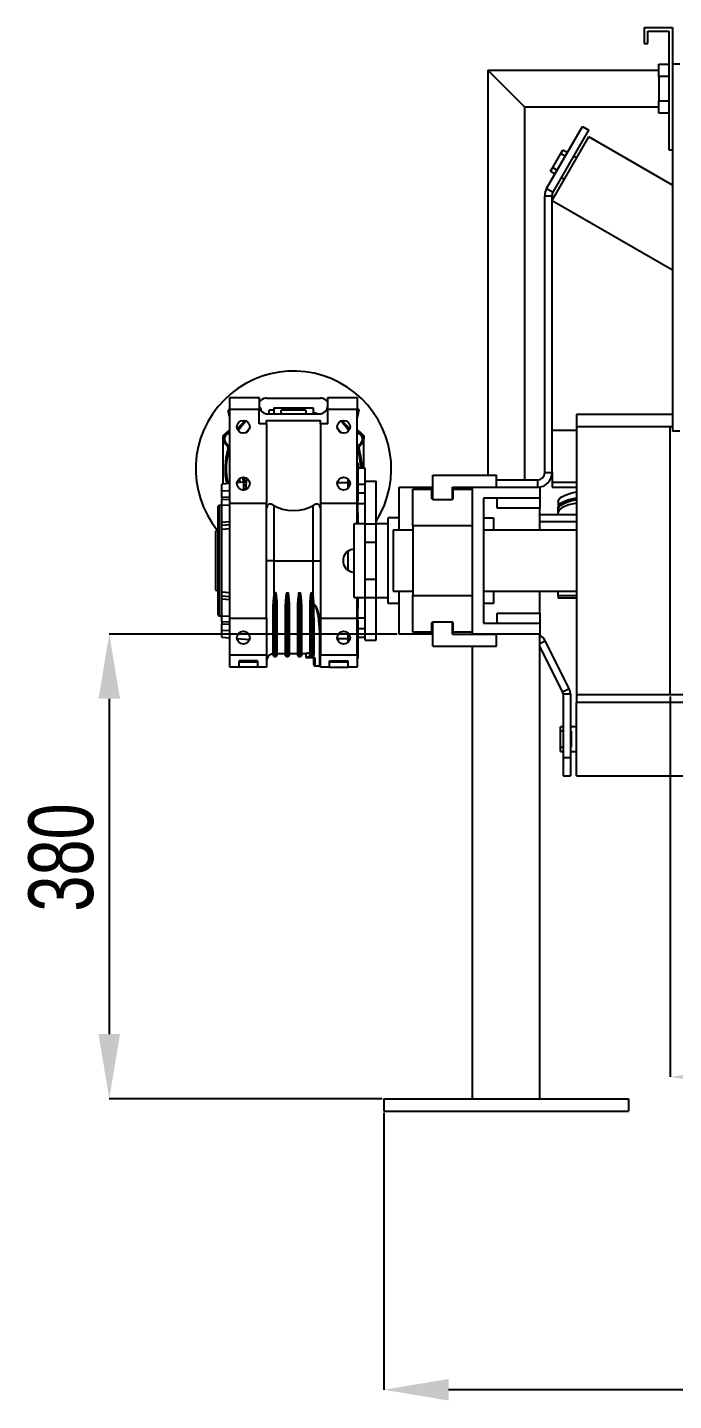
# Model space of a CAD drawing. Header units: millimetres. Extents: x 41 to 1868, y -696 to 319.
# Drawn here: x 793.36 to 814.5, y 215.16 to 260.07 of the extents above; entities that cross this region are included whole.
import ezdxf

# ---------------------------------------------------------------- set-up
doc = ezdxf.new("R2010")
doc.units = ezdxf.units.MM
doc.header["$PDSIZE"] = -1
doc.layers.add('FORMAT', color=7, linetype='Continuous')
doc.styles.add('SLDTEXTSTYLE0', font='TXT', dxfattribs={"width": 0.75})
doc.dimstyles.new('SLDDIMSTYLE2', dxfattribs={"dimtxt": 2.116667, "dimasz": 2.116667, "dimexe": 0, "dimexo": 0.625, "dimgap": 0.529167, "dimtad": 1, "dimdec": 0, "dimlfac": 25, "dimrnd": 1e-09, "dimzin": 12, "dimtxsty": 'SLDTEXTSTYLE0', "dimsah": 1, "dimcen": 2.5, "dimazin": 3, "dimtfac": 1, "dimtdec": 0, "dimtmove": 0, "dimatfit": 3, "dimfrac": 2, "dimtzin": 12})

# ---------------------------------------------------------------- blocks, each defined once
blk = doc.blocks.new('*D711')
at = {"color": 0, "linetype": 'Continuous', "lineweight": -2}
for p, q in [((814.398, 238.187), (814.398, 225.746)), ((838.398, 238.187), (838.398, 225.746)), ((816.515, 225.746), (836.281, 225.746))]:
    blk.add_line(p, q, dxfattribs=at)
at = {"color": 0, "linetype": 'Continuous'}
for points in [[(816.515, 226.099), (816.515, 225.394), (814.398, 225.746)], [(836.281, 226.099), (836.281, 225.394), (838.398, 225.746)]]:
    blk.add_solid(points, dxfattribs=at)
at = {"layer": 'Defpoints', "color": 0, "linetype": 'Continuous'}
for p in [(814.398, 238.25), (838.398, 238.25), (838.398, 225.746)]:
    blk.add_point(p, dxfattribs=at)
at = {"color": 0, "linetype": 'Continuous', "lineweight": 18, "insert": (826.994, 228.392), "char_height": 2.1167, "attachment_point": 2, "style": 'SLDTEXTSTYLE0'}
blk.add_mtext('\\A1;600', dxfattribs=at)
blk = doc.blocks.new('*D712')
at = {"layer": 'Defpoints', "color": 0}
for p in [(805.027, 224.632), (847.627, 224.632), (805.027, 215.515)]:
    blk.add_point(p, dxfattribs=at)
at = {"layer": 'FORMAT', "color": 0, "lineweight": -2}
for p, q in [((805.027, 224.569), (805.027, 215.515)), ((847.627, 224.569), (847.627, 215.515)), ((845.51, 215.515), (807.143, 215.515))]:
    blk.add_line(p, q, dxfattribs=at)
at = {"layer": 'FORMAT', "color": 0}
for points in [[(807.143, 215.867), (807.143, 215.162), (805.027, 215.515)], [(845.51, 215.867), (845.51, 215.162), (847.627, 215.515)]]:
    blk.add_solid(points, dxfattribs=at)
at = {"layer": 'FORMAT', "color": 0, "insert": (826.994, 218.161), "char_height": 2.1167, "attachment_point": 2, "style": 'SLDTEXTSTYLE0'}
blk.add_mtext('\\A1;1065', dxfattribs=at)
blk = doc.blocks.new('*D714')
at = {"layer": 'Defpoints', "color": 0}
for p in [(805.527, 240.232), (796.038, 225.032), (805.027, 225.032)]:
    blk.add_point(p, dxfattribs=at)
at = {"layer": 'FORMAT', "color": 0, "lineweight": -2}
for p, q in [((805.464, 240.232), (796.038, 240.232)), ((796.038, 238.115), (796.038, 227.148)), ((804.964, 225.032), (796.038, 225.032))]:
    blk.add_line(p, q, dxfattribs=at)
at = {"layer": 'FORMAT', "color": 0}
for points in [[(795.685, 238.115), (796.39, 238.115), (796.038, 240.232)], [(795.685, 227.148), (796.39, 227.148), (796.038, 225.032)]]:
    blk.add_solid(points, dxfattribs=at)
at = {"layer": 'FORMAT', "color": 0, "insert": (793.392, 232.924), "char_height": 2.1167, "attachment_point": 2, "rotation": 90, "style": 'SLDTEXTSTYLE0'}
blk.add_mtext('\\A1;380', dxfattribs=at)

msp = doc.modelspace()

# ---------------------------------------------------------------- linework, layer by layer
at = {"color": 7, "linetype": 'Continuous', "lineweight": 25}
for p, q in [((813.5467, 260.0716), (813.5467, 259.5516)), ((813.5467, 260.0716), (814.4667, 260.0716)), ((814.4667, 260.0716), (814.4667, 256.0716)), ((813.6667, 259.9516), (814.3467, 259.9516)), ((813.6667, 259.5516), (813.6667, 259.9516)), ((814.3467, 259.9516), (814.3467, 256.0716)), ((813.5467, 259.5516), (813.6667, 259.5516)), ((814.0267, 258.8716), (814.3467, 258.8716)), ((814.0267, 258.4716), (814.0267, 258.8716)), ((814.7067, 258.8716), (814.4667, 258.8716)), ((814.4667, 258.8716), (814.4667, 246.8716)), ((808.4267, 258.6716), (809.6267, 257.4716)), ((808.4267, 258.6716), (808.4267, 245.4316)), ((808.4267, 258.6716), (814.0267, 258.6716)), ((814.3467, 258.4716), (814.0267, 258.4716)), ((814.0267, 258.4716), (814.0267, 257.6716)), ((809.6267, 257.4716), (809.6267, 245.2716)), ((809.6267, 257.4716), (814.0267, 257.4716)), ((814.0267, 257.6716), (814.3467, 257.6716)), ((814.0267, 257.2716), (814.0267, 257.6716)), ((814.3467, 257.2716), (814.0267, 257.2716)), ((810.351, 254.8073), (811.5188, 256.8301)), ((810.5317, 254.4166), (811.7317, 256.4951)), ((810.5588, 254.6873), (811.7267, 256.7101)), ((811.5188, 256.8301), (811.7267, 256.7101)), ((814.4667, 254.916), (811.7317, 256.4951)), ((810.8136, 255.945), (810.8814, 256.0622)), ((811.027, 255.9782), (810.8814, 256.0622)), ((814.3467, 256.0716), (814.4667, 256.0716)), ((810.5491, 255.4867), (810.8136, 255.945)), ((810.9593, 255.8609), (810.8136, 255.945)), ((811.3317, 255.8022), (811.2348, 255.8582)), ((810.4814, 255.3694), (810.5491, 255.4867)), ((810.4814, 255.3694), (810.627, 255.2853)), ((810.5491, 255.4867), (810.6947, 255.4026)), ((810.8348, 255.1653), (810.9317, 255.1094)), ((810.351, 254.8073), (810.5588, 254.6873)), ((810.2867, 254.5673), (810.5267, 254.5673)), ((810.2867, 245.5116), (810.2867, 254.5673)), ((810.5267, 245.5116), (810.5267, 254.5673)), ((810.5317, 254.4166), (814.4667, 252.1447)), ((799.9867, 247.5716), (799.9867, 247.9716)), ((799.9867, 247.9716), (800.9467, 247.9716)), ((800.9467, 247.9716), (800.9467, 247.5716)), ((801.033, 247.8959), (801.0927, 247.9516)), ((801.1867, 247.9516), (802.9467, 247.9516)), ((803.0407, 247.9516), (803.1004, 247.8959)), ((803.1867, 247.5716), (803.1867, 247.9716)), ((803.1867, 247.9716), (804.1467, 247.9716)), ((804.1467, 247.9716), (804.1467, 247.5716)), ((799.9244, 247.5402), (799.9867, 247.607)), ((799.9867, 247.3366), (799.9244, 247.5402)), ((799.9867, 244.5116), (799.9867, 247.5716)), ((800.9467, 247.5716), (799.9867, 247.5716)), ((800.9467, 247.816), (801.023, 247.8872)), ((800.9467, 247.1116), (800.9467, 247.5716)), ((801.0067, 247.6116), (800.9651, 247.6116)), ((801.0067, 247.5384), (801.0067, 247.6116)), ((801.2667, 247.4316), (801.2667, 247.5516)), ((801.4267, 247.5516), (801.2667, 247.5516)), ((801.4267, 247.6316), (801.4267, 247.4316)), ((801.4267, 247.6316), (802.7067, 247.6316)), ((801.6667, 247.4659), (801.6667, 247.5516)), ((802.4667, 247.5516), (801.6667, 247.5516)), ((802.4667, 247.5516), (802.4667, 247.4659)), ((802.7067, 247.6316), (802.7067, 247.4316)), ((803.1867, 247.816), (803.1103, 247.8872)), ((803.1867, 247.1116), (803.1867, 247.5716)), ((804.1467, 247.5716), (803.1867, 247.5716)), ((804.1467, 247.6141), (804.2033, 247.5613)), ((804.1467, 244.5116), (804.1467, 247.5716)), ((804.2033, 247.5613), (804.1467, 247.316)), ((801.1867, 247.1116), (800.9467, 247.1116)), ((801.1867, 247.2116), (802.9467, 247.2116)), ((801.1867, 247.1116), (801.1867, 247.2116)), ((801.1867, 247.1116), (801.1867, 244.5116)), ((801.2267, 247.4316), (802.9067, 247.4316)), ((802.9467, 247.1116), (802.9467, 247.2116)), ((802.9467, 247.1116), (802.9467, 244.5116)), ((803.1867, 247.1116), (802.9467, 247.1116)), ((814.4667, 247.4136), (811.3267, 247.4136)), ((811.3267, 247.4136), (811.3267, 247.0136)), ((814.4667, 247.0136), (811.3267, 247.0136)), ((811.3267, 247.0136), (811.3267, 238.2496)), ((799.7667, 246.7151), (799.8307, 246.7748)), ((799.7667, 246.6116), (799.7667, 246.7151)), ((799.7667, 245.1351), (799.7667, 246.6116)), ((799.843, 246.7872), (799.9867, 246.9211)), ((804.2903, 246.7872), (804.1467, 246.9211)), ((804.3027, 246.7748), (804.3667, 246.7151)), ((804.3667, 246.7151), (804.3667, 246.6116)), ((804.3667, 245.6716), (804.3667, 246.6116)), ((810.5267, 246.8984), (811.3267, 246.8984)), ((814.7067, 246.8716), (814.4667, 246.8716)), ((799.8957, 246.4452), (799.8735, 246.412)), ((799.9601, 246.266), (799.9218, 246.2775)), ((804.1732, 246.266), (804.2115, 246.2775)), ((804.2377, 246.4452), (804.2599, 246.412)), ((804.1467, 245.832), (804.1667, 245.8316)), ((804.1667, 245.8316), (804.1667, 245.5917)), ((804.1667, 245.6716), (804.3987, 245.6716)), ((804.3987, 245.6716), (804.3987, 245.1308)), ((800.5062, 244.9573), (800.5387, 245.3292)), ((803.8467, 245.3082), (803.8467, 245.2007)), ((803.8467, 245.2645), (803.879, 245.2641)), ((804.1667, 245.5917), (804.1667, 244.5852)), ((804.4067, 245.2316), (804.7667, 245.2316)), ((804.4067, 243.8316), (804.4067, 245.2316)), ((804.7667, 243.8316), (804.7667, 245.2316)), ((806.6267, 244.6316), (806.6267, 245.4316)), ((806.6267, 245.4316), (808.7067, 245.4316)), ((808.7067, 245.0316), (808.7067, 245.4316)), ((808.7067, 245.2716), (810.0467, 245.2716)), ((810.0467, 245.2716), (810.0467, 245.0316)), ((810.2867, 245.5116), (810.5267, 245.5116)), ((810.5267, 245.5116), (810.5267, 245.2013)), ((799.9867, 245.1544), (799.7267, 245.1316)), ((799.7267, 244.9148), (799.7267, 245.1316)), ((800.4441, 245.1944), (800.2179, 245.1746)), ((800.4441, 244.9534), (800.4441, 245.0912)), ((803.8467, 245.2007), (803.8467, 244.9951)), ((804.4067, 245.1316), (804.3987, 245.1318)), ((805.5267, 245.0316), (806.6267, 245.0316)), ((805.5267, 243.6316), (805.5267, 245.0316)), ((805.9667, 243.7716), (805.9667, 244.9716)), ((805.9667, 244.9716), (806.5967, 244.9716)), ((806.5967, 244.6516), (806.5967, 244.9716)), ((807.2667, 244.6316), (807.2667, 245.0316)), ((807.2667, 245.0316), (808.7067, 245.0316)), ((807.2967, 244.6516), (807.2967, 244.9716)), ((807.2967, 244.9716), (807.9267, 244.9716)), ((807.9267, 240.2316), (807.9267, 245.0316)), ((807.9267, 245.0316), (810.1267, 245.0316)), ((810.1267, 245.0383), (810.1267, 245.0316)), ((810.1267, 245.0316), (810.1267, 244.6716)), ((810.5267, 245.2013), (810.5267, 245.0316)), ((810.5267, 245.2013), (811.3267, 245.2013)), ((810.5267, 245.0316), (811.3267, 245.0316)), ((799.6267, 244.4316), (799.6067, 244.4116)), ((799.6067, 240.8516), (799.6067, 244.4116)), ((799.7107, 244.4316), (799.6267, 244.4316)), ((799.6267, 244.4316), (799.6267, 240.8316)), ((799.7267, 244.6965), (799.7267, 244.6296)), ((799.7267, 243.8936), (799.7267, 244.4337)), ((799.9867, 244.5116), (801.1867, 244.5116)), ((799.9867, 240.7516), (799.9867, 244.5116)), ((801.1867, 240.7516), (801.1867, 244.5116)), ((801.4267, 244.4316), (801.4267, 242.6316)), ((802.7067, 242.6316), (802.7067, 244.4316)), ((802.9467, 244.5116), (804.1467, 244.5116)), ((802.9467, 244.5116), (802.9467, 240.7516)), ((804.1667, 244.5852), (804.1467, 244.5854)), ((804.1467, 243.8316), (804.1467, 244.5116)), ((804.1667, 244.1916), (804.1667, 244.5852)), ((806.5967, 244.6516), (806.6267, 244.6516)), ((806.6267, 244.6316), (807.2667, 244.6316)), ((807.2667, 244.6516), (807.2967, 244.6516)), ((810.1267, 244.6716), (808.2867, 244.6716)), ((808.2867, 244.6716), (808.2867, 240.5916)), ((808.7267, 244.3516), (808.7267, 244.6716)), ((810.1267, 244.3516), (808.7267, 244.3516)), ((810.1267, 244.6716), (810.1267, 244.3516)), ((810.1267, 243.6316), (810.1267, 244.3516)), ((810.7267, 244.5642), (810.7267, 244.3736)), ((810.7267, 244.3131), (810.7267, 244.3736)), ((810.7267, 244.1987), (810.7267, 244.3131)), ((804.1467, 244.192), (804.1667, 244.1916)), ((804.1667, 244.1916), (804.1667, 243.9517)), ((804.1667, 243.9517), (804.1667, 243.8316)), ((805.1667, 241.2316), (805.1667, 244.0316)), ((805.5267, 244.0316), (805.1667, 244.0316)), ((808.2867, 244.0316), (808.6067, 244.0316)), ((808.6067, 244.0316), (808.6067, 243.6316)), ((810.1267, 244.1383), (811.3267, 244.1383)), ((810.1267, 243.9095), (811.3267, 243.9095)), ((810.7267, 244.1383), (810.7267, 244.1987)), ((799.6067, 243.6209), (799.5267, 243.5995)), ((799.5267, 241.6638), (799.5267, 243.5995)), ((799.7267, 243.7916), (799.9867, 243.8144)), ((799.7267, 241.6133), (799.7267, 243.6499)), ((804.4067, 243.8316), (804.0467, 243.8316)), ((804.0467, 242.6316), (804.0467, 243.8316)), ((804.4067, 243.8316), (804.7667, 243.8316)), ((804.4067, 243.2316), (804.4067, 243.8316)), ((805.1667, 243.8316), (804.7667, 243.8316)), ((804.7667, 243.2316), (804.7667, 243.8316)), ((805.9667, 243.6316), (805.3267, 243.6316)), ((805.3267, 243.6316), (805.3267, 241.6316)), ((807.9267, 243.7716), (805.9667, 243.7716)), ((805.9667, 243.7716), (805.9667, 241.4916)), ((811.3267, 243.6316), (808.2867, 243.6316)), ((803.9683, 242.9987), (804.0467, 243.0197)), ((804.4067, 243.2316), (804.7667, 243.2316)), ((804.4067, 242.0316), (804.4067, 243.2316)), ((804.7667, 242.0316), (804.7667, 243.2316)), ((801.4267, 242.6316), (801.1867, 242.6316)), ((801.4267, 242.6316), (801.4267, 241.4237)), ((801.4267, 242.6316), (802.7067, 242.6316)), ((802.7067, 242.6316), (802.9467, 242.6316)), ((802.7067, 241.4237), (802.7067, 242.6316)), ((803.8467, 242.9415), (803.8467, 242.3218)), ((804.0467, 241.4316), (804.0467, 242.6316)), ((803.9683, 242.2646), (804.0467, 242.2436)), ((799.5267, 241.6638), (799.6067, 241.6423)), ((804.4067, 242.0316), (804.7667, 242.0316)), ((804.4067, 241.4316), (804.4067, 242.0316)), ((804.7667, 241.4316), (804.7667, 242.0316)), ((805.3267, 241.6316), (805.9667, 241.6316)), ((805.5267, 240.2316), (805.5267, 241.6316)), ((808.2867, 241.6316), (811.3267, 241.6316)), ((808.6067, 241.6316), (808.6067, 241.2316)), ((810.1267, 240.9116), (810.1267, 241.6316)), ((810.7267, 241.4821), (810.7267, 241.6316)), ((799.9867, 241.4489), (799.7267, 241.4716)), ((799.7267, 240.8295), (799.7267, 241.3697)), ((801.4067, 241.1387), (801.4267, 241.4237)), ((801.4867, 241.5788), (801.4467, 241.5788)), ((801.4467, 241.5788), (801.4467, 239.6232)), ((801.4867, 239.6232), (801.4867, 241.5788)), ((801.8467, 241.5788), (801.8867, 241.5788)), ((801.8467, 241.5788), (801.8467, 239.6232)), ((801.8867, 239.6232), (801.8867, 241.5788)), ((802.2467, 241.5788), (802.2867, 241.5788)), ((802.2467, 241.5788), (802.2467, 239.6232)), ((802.2867, 239.6232), (802.2867, 241.5788)), ((802.6467, 241.5788), (802.6867, 241.5788)), ((802.6467, 241.5788), (802.6467, 239.6232)), ((802.6867, 239.6232), (802.6867, 241.5788)), ((802.7067, 241.4237), (802.7246, 241.2155)), ((802.7246, 241.2112), (802.7246, 241.2155)), ((804.0467, 241.4316), (804.4067, 241.4316)), ((804.1467, 240.7516), (804.1467, 241.4316)), ((804.1667, 241.4316), (804.1667, 241.3116)), ((804.1667, 241.3116), (804.1667, 241.0716)), ((804.4067, 241.4316), (804.7667, 241.4316)), ((804.4067, 240.0316), (804.4067, 241.4316)), ((804.7667, 241.4316), (805.1667, 241.4316)), ((804.7667, 240.0316), (804.7667, 241.4316)), ((805.5267, 241.2316), (805.1667, 241.2316)), ((805.9667, 240.2916), (805.9667, 241.4916)), ((805.9667, 241.4916), (807.9267, 241.4916)), ((808.6067, 241.2316), (808.2867, 241.2316)), ((811.3267, 241.4821), (810.7267, 241.4821)), ((810.7267, 241.4821), (810.7267, 241.4095)), ((811.3267, 241.4095), (810.7267, 241.4095)), ((799.6067, 240.8516), (799.6267, 240.8316)), ((799.6267, 240.8316), (799.7107, 240.8316)), ((799.9867, 239.5516), (799.9867, 240.7516)), ((799.9867, 240.7516), (801.1867, 240.7516)), ((801.1867, 240.7516), (801.1867, 239.5516)), ((801.4067, 239.6369), (801.4067, 241.1387)), ((801.5267, 241.1435), (801.5267, 239.6369)), ((801.8067, 239.6369), (801.8067, 241.1435)), ((801.9267, 241.1435), (801.9267, 239.6369)), ((802.2067, 239.6369), (802.2067, 241.1435)), ((802.3267, 241.1435), (802.3267, 239.6369)), ((802.6067, 239.6369), (802.6067, 241.1435)), ((802.7267, 240.7351), (802.7267, 239.6369)), ((802.9467, 240.7516), (802.9467, 239.5516)), ((802.9467, 240.7516), (804.1467, 240.7516)), ((804.1667, 241.0716), (804.1467, 241.0713)), ((804.1467, 239.5516), (804.1467, 240.7516)), ((804.1667, 240.6781), (804.1667, 241.0716)), ((808.7267, 240.5916), (808.7267, 240.9116)), ((808.7267, 240.9116), (810.1267, 240.9116)), ((810.1267, 240.9116), (810.1267, 240.5916)), ((799.7267, 240.6337), (799.7267, 240.5668)), ((799.7267, 240.1316), (799.7267, 240.3484)), ((803.8467, 240.2682), (803.8467, 240.0626)), ((804.1667, 240.6781), (804.1467, 240.6779)), ((804.1667, 240.6781), (804.1667, 239.6716)), ((806.5967, 240.2916), (805.9667, 240.2916)), ((806.6267, 240.6116), (806.5967, 240.6116)), ((806.5967, 240.2916), (806.5967, 240.6116)), ((806.6267, 240.6316), (807.2667, 240.6316)), ((806.6267, 239.8316), (806.6267, 240.6316)), ((807.2667, 240.2316), (807.2667, 240.6316)), ((807.2967, 240.6116), (807.2667, 240.6116)), ((807.2967, 240.2916), (807.2967, 240.6116)), ((807.9267, 240.2916), (807.2967, 240.2916)), ((808.2867, 240.5916), (810.1267, 240.5916)), ((810.1267, 240.5916), (810.1267, 240.2316)), ((799.7267, 240.1316), (799.9867, 240.1089)), ((800.2179, 240.0887), (800.6283, 240.0528)), ((802.9267, 239.2115), (802.9267, 240.1327)), ((803.8467, 240.0626), (803.8467, 239.9551)), ((803.8794, 239.9991), (803.8467, 239.9988)), ((804.1667, 240.1274), (804.4067, 240.1316)), ((804.4067, 240.0316), (804.7667, 240.0316)), ((806.6267, 240.2316), (805.5267, 240.2316)), ((806.6267, 239.8316), (808.7067, 239.8316)), ((807.2667, 240.2316), (808.7067, 240.2316)), ((810.1267, 240.2316), (807.9267, 240.2316)), ((807.9267, 225.0316), (807.9267, 239.8316)), ((808.7067, 239.8316), (808.7067, 240.2316)), ((810.1267, 225.0316), (810.1267, 240.2316)), ((810.8698, 238.3454), (810.1267, 239.8316)), ((811.0845, 238.4527), (810.3056, 240.0105)), ((799.9867, 239.5516), (801.1867, 239.5516)), ((799.9867, 239.1516), (799.9867, 239.5516)), ((801.1867, 239.5516), (801.1867, 239.1516)), ((801.4067, 239.5316), (801.4067, 239.6369)), ((801.4467, 239.6232), (801.4867, 239.6232)), ((801.4467, 239.6232), (801.4467, 239.4916)), ((801.4867, 239.4916), (801.4467, 239.4916)), ((801.4867, 239.4916), (801.4867, 239.6232)), ((801.5267, 239.6369), (801.5267, 239.5316)), ((801.5267, 239.5916), (801.8067, 239.5916)), ((801.8067, 239.5316), (801.8067, 239.6369)), ((801.8867, 239.6232), (801.8467, 239.6232)), ((801.8467, 239.6232), (801.8467, 239.4916)), ((801.8867, 239.4916), (801.8467, 239.4916)), ((801.8867, 239.4916), (801.8867, 239.6232)), ((801.9267, 239.6369), (801.9267, 239.5316)), ((801.9267, 239.5916), (802.2067, 239.5916)), ((802.2067, 239.5316), (802.2067, 239.6369)), ((802.2867, 239.6232), (802.2467, 239.6232)), ((802.2467, 239.6232), (802.2467, 239.4916)), ((802.2867, 239.4916), (802.2467, 239.4916)), ((802.2867, 239.4916), (802.2867, 239.6232)), ((802.3267, 239.6369), (802.3267, 239.5316)), ((802.3267, 239.5916), (802.4667, 239.5916)), ((802.4667, 239.5916), (802.4667, 239.4916)), ((802.7067, 239.4516), (802.5067, 239.4516)), ((802.6019, 239.5316), (802.6019, 239.6136)), ((802.6019, 239.5316), (802.6067, 239.5316)), ((802.6067, 239.5316), (802.6067, 239.6369)), ((802.6867, 239.6232), (802.6467, 239.6232)), ((802.6467, 239.6232), (802.6467, 239.4916)), ((802.6867, 239.4916), (802.6467, 239.4916)), ((802.6978, 239.4783), (802.6591, 239.4783)), ((802.6867, 239.4916), (802.6867, 239.6232)), ((802.7267, 239.6369), (802.7267, 239.5316)), ((802.7267, 239.2316), (802.7267, 239.4516)), ((802.9467, 239.5516), (804.1467, 239.5516)), ((802.9467, 239.1516), (802.9467, 239.5516)), ((804.1467, 239.5516), (804.1467, 239.1516)), ((804.1667, 239.4316), (804.1467, 239.4313)), ((804.1667, 239.6716), (804.1667, 239.4316)), ((800.2867, 239.1516), (799.9867, 239.1516)), ((800.8867, 239.3516), (800.2867, 239.3516)), ((800.2867, 239.1516), (800.2867, 239.3516)), ((800.8867, 239.3116), (800.2867, 239.3116)), ((800.8867, 239.1516), (800.2867, 239.1516)), ((800.8867, 239.3516), (800.8867, 239.1516)), ((801.1867, 239.1516), (800.8867, 239.1516)), ((802.7667, 239.1916), (802.9467, 239.1916)), ((803.2467, 239.1516), (802.9467, 239.1516)), ((803.2467, 239.1516), (803.2467, 239.3516)), ((803.2467, 239.3516), (803.8467, 239.3516)), ((803.8467, 239.3116), (803.2467, 239.3116)), ((803.2467, 239.1516), (803.8467, 239.1516)), ((803.8467, 239.3516), (803.8467, 239.1516)), ((804.1467, 239.1516), (803.8467, 239.1516)), ((810.8698, 238.3454), (811.0845, 238.4527)), ((810.8867, 238.2739), (811.1267, 238.2739)), ((810.8867, 238.2739), (810.8867, 236.1916)), ((811.1267, 238.2739), (811.1267, 236.1916)), ((811.3267, 238.2496), (841.3267, 238.2496)), ((811.3267, 238.2496), (811.3267, 237.9916)), ((841.3267, 237.9916), (811.3267, 237.9916)), ((811.3267, 236.7916), (811.3267, 237.9916)), ((810.8867, 237.1916), (810.8067, 237.1916)), ((810.8067, 237.0562), (810.8067, 237.1916)), ((811.3267, 237.1916), (811.1267, 237.1916)), ((810.8867, 237.0562), (810.8067, 237.0562)), ((810.8067, 236.5271), (810.8067, 237.0562)), ((811.1667, 237.0562), (811.1267, 237.0562)), ((811.1667, 236.5271), (811.1667, 237.0562)), ((811.3267, 235.5916), (811.3267, 236.7916)), ((810.8067, 236.3916), (810.8067, 236.5271)), ((810.8067, 236.5271), (810.8867, 236.5271)), ((810.8067, 236.3916), (810.8867, 236.3916)), ((811.1267, 236.5271), (811.1667, 236.5271)), ((811.1267, 236.3916), (811.3267, 236.3916)), ((810.8867, 236.1916), (811.1267, 236.1916)), ((810.8867, 236.1916), (810.8867, 235.5916)), ((811.1267, 236.1916), (811.1267, 235.5916)), ((810.8867, 235.5916), (811.1267, 235.5916)), ((811.3267, 235.5916), (841.3267, 235.5916)), ((805.0267, 225.0316), (805.0267, 224.6316)), ((805.0267, 225.0316), (813.0267, 225.0316)), ((813.0267, 225.0316), (813.0267, 224.6316)), ((805.0267, 224.6316), (813.0267, 224.6316))]:
    msp.add_line(p, q, dxfattribs=at)
at = {"color": 8, "linetype": 'Continuous', "lineweight": 25}
for p, q in [((804.1667, 245.5917), (804.1467, 245.592)), ((799.7267, 244.9148), (799.9867, 244.9289)), ((800.3816, 244.9501), (800.4441, 244.9534)), ((800.4441, 245.0912), (800.4441, 245.1944)), ((803.8467, 245.1746), (803.4979, 245.1746)), ((799.7107, 240.8316), (799.7107, 244.4316)), ((799.9867, 244.7112), (799.7267, 244.6965)), ((799.7267, 244.6296), (799.9867, 244.6413)), ((799.9867, 244.4462), (799.7267, 244.4337)), ((799.7267, 243.8936), (799.9867, 243.9154)), ((804.1667, 243.9517), (804.1467, 243.952)), ((799.9867, 243.6741), (799.7267, 243.6499)), ((799.7267, 241.6133), (799.9867, 241.5892)), ((799.9867, 241.3479), (799.7267, 241.3697)), ((804.1467, 241.3112), (804.1667, 241.3116)), ((799.7267, 240.8295), (799.9867, 240.8171)), ((799.9867, 240.6219), (799.7267, 240.6337)), ((799.7267, 240.5668), (799.9867, 240.5521)), ((799.9867, 240.3344), (799.7267, 240.3484)), ((800.4965, 240.3071), (800.3845, 240.3131)), ((803.4979, 240.0886), (803.8467, 240.0886)), ((810.1267, 239.9211), (810.3056, 240.0105)), ((802.4667, 239.4916), (802.6166, 239.4916)), ((802.7667, 239.4148), (802.7667, 239.1916)), ((804.1467, 239.6712), (804.1667, 239.6716))]:
    msp.add_line(p, q, dxfattribs=at)
at = {"color": 8, "linetype": 'Continuous', "lineweight": 25, "flags": 128}
for points in [[(800.2947, 245.315), (800.3023, 245.2755), (800.3233, 245.1838)], [(800.4446, 245.1944), (800.4339, 245.236), (800.4086, 245.3609)]]:
    msp.add_lwpolyline(points, dxfattribs=at)
at = {"color": 7, "linetype": 'Continuous', "lineweight": 25, "flags": 128}
for points in [[(800.484, 245.202), (800.4572, 245.3167), (800.4493, 245.3604)], [(804.1667, 244.8488), (804.3011, 244.8473), (804.4067, 244.8462)], [(810.7267, 244.5642), (810.7342, 244.6048), (810.7568, 244.6449), (810.794, 244.684), (810.8455, 244.7216), (810.9106, 244.7572), (810.9885, 244.7904), (811.0782, 244.8207), (811.1785, 244.8479), (811.2882, 244.8714), (811.3267, 244.8784)], [(804.1667, 244.5033), (804.3011, 244.502), (804.4067, 244.501)], [(810.7267, 244.3736), (810.7342, 244.4142), (810.7568, 244.4543), (810.794, 244.4934), (810.8455, 244.531), (810.9106, 244.5666), (810.9885, 244.5998), (811.0782, 244.6301), (811.1785, 244.6572), (811.2882, 244.6808), (811.3267, 244.6878)], [(810.7267, 244.3131), (810.7342, 244.3537), (810.7568, 244.3938), (810.794, 244.4329), (810.8455, 244.4705), (810.9106, 244.5061), (810.9885, 244.5393), (811.0782, 244.5696), (811.1785, 244.5967), (811.2882, 244.6203), (811.3267, 244.6273)], [(811.3267, 244.5129), (811.2882, 244.5059), (811.1785, 244.4824), (811.0782, 244.4553), (810.9885, 244.4249), (810.9106, 244.3917), (810.8455, 244.3561), (810.794, 244.3185), (810.7568, 244.2795), (810.7342, 244.2393), (810.7267, 244.1987)], [(804.1667, 240.76), (804.3011, 240.7613), (804.4067, 240.7623)], [(804.1667, 240.4145), (804.3011, 240.4159), (804.4067, 240.417)], [(802.9267, 240.1327), (802.9306, 240.1325), (802.9343, 240.1317), (802.9378, 240.1305), (802.9408, 240.1288), (802.9433, 240.1268), (802.9452, 240.1245), (802.9463, 240.122), (802.9467, 240.1194)], [(801.4467, 239.6232), (801.4389, 239.6235), (801.4314, 239.6243), (801.4245, 239.6255), (801.4184, 239.6272), (801.4134, 239.6293), (801.4097, 239.6317), (801.4075, 239.6342), (801.4067, 239.6369)], [(801.5267, 239.6369), (801.5259, 239.6342), (801.5236, 239.6317), (801.5199, 239.6293), (801.515, 239.6272), (801.5089, 239.6255), (801.502, 239.6243), (801.4945, 239.6235), (801.4867, 239.6232)], [(801.8467, 239.6232), (801.8389, 239.6235), (801.8314, 239.6243), (801.8245, 239.6255), (801.8184, 239.6272), (801.8134, 239.6293), (801.8097, 239.6317), (801.8075, 239.6342), (801.8067, 239.6369)], [(801.9267, 239.6369), (801.9259, 239.6342), (801.9236, 239.6317), (801.9199, 239.6293), (801.915, 239.6272), (801.9089, 239.6255), (801.902, 239.6243), (801.8945, 239.6235), (801.8867, 239.6232)], [(802.2467, 239.6232), (802.2389, 239.6235), (802.2314, 239.6243), (802.2245, 239.6255), (802.2184, 239.6272), (802.2134, 239.6293), (802.2097, 239.6317), (802.2075, 239.6342), (802.2067, 239.6369)], [(802.3267, 239.6369), (802.3259, 239.6342), (802.3236, 239.6317), (802.3199, 239.6293), (802.315, 239.6272), (802.3089, 239.6255), (802.302, 239.6243), (802.2945, 239.6235), (802.2867, 239.6232)], [(802.6467, 239.6232), (802.6389, 239.6235), (802.6314, 239.6243), (802.6245, 239.6255), (802.6184, 239.6272), (802.6134, 239.6293), (802.6097, 239.6317), (802.6075, 239.6342), (802.6067, 239.6369)], [(802.7267, 239.6369), (802.7259, 239.6342), (802.7236, 239.6317), (802.7199, 239.6293), (802.715, 239.6272), (802.7089, 239.6255), (802.702, 239.6243), (802.6945, 239.6235), (802.6867, 239.6232)], [(802.7067, 239.4516), (802.7106, 239.4512), (802.7143, 239.4501)]]:
    msp.add_lwpolyline(points, dxfattribs=at)
at = {"color": 7, "linetype": 'Continuous', "lineweight": 25}
for centre in [(800.4267, 247.0116), (803.7067, 247.0116), (800.4267, 245.1516), (803.7067, 245.1516), (800.4267, 240.1116), (803.7067, 240.1116)]:
    msp.add_circle(centre, 0.21, dxfattribs=at)
for centre, radius, start, end in [((810.7667, 254.5673), 0.48, 150, 180), ((810.7667, 254.5673), 0.24, 150, 180), ((802.0667, 245.6316), 3.2, 327.53826, 219.07749), ((801.1867, 247.7116), 0.24, 90, 132.99045), ((802.9467, 247.7116), 0.24, 47.00955, 90), ((801.2267, 247.7116), 0.28, 180, 270), ((802.0667, 245.6316), 1.96, 66.68855, 70.94167), ((802.9067, 247.7116), 0.28, 270, 0), ((802.0667, 245.6316), 2.24, 135.04389, 144.79734), ((802.0667, 245.6316), 1.92, 69.63587, 70.52878), ((802.0667, 245.6316), 2.24, 35.20266, 44.95611), ((800.0067, 246.6116), 0.24, 94.78019, 236.29712), ((804.1267, 246.6116), 0.24, 303.70288, 85.21981), ((802.0667, 245.6316), 2.24, 163.24079, 192.54578), ((799.8069, 246.3121), 0.12, 343.24079, 56.29712), ((799.8069, 246.3121), 0.16, 343.24079, 56.29712), ((804.3264, 246.3121), 0.16, 123.70288, 196.75921), ((804.3264, 246.3121), 0.12, 123.70288, 196.75921), ((802.0667, 245.6316), 2.24, 1.02319, 16.75921), ((800.4267, 245.3936), 0.2, 275, 300.35931), ((810.0467, 245.5116), 0.24, 270, 0), ((810.0467, 245.5116), 0.48, 270, 360), ((800.4272, 245.1696), 0.2168, 274.4792, 291.63876), ((799.7107, 244.4476), 0.016, 270, 0), ((801.3067, 244.3617), 0.12, 59.10185, 180), ((802.0667, 245.6316), 1.36, 239.10185, 300.89815), ((802.8267, 244.3617), 0.12, 0, 120.89815), ((804.0667, 242.6316), 0.38, 105, 255), ((799.7107, 240.8156), 0.016, 0, 90), ((809.9478, 239.8316), 0.4, 26.56505, 63.43495), ((801.4267, 239.3516), 0.24, 94.78019, 180), ((801.4467, 239.5316), 0.04, 180, 270), ((801.4867, 239.5316), 0.04, 270, 0), ((801.8467, 239.5316), 0.04, 180, 270), ((801.8867, 239.5316), 0.04, 270, 0), ((802.2467, 239.5316), 0.04, 180, 270), ((802.2867, 239.5316), 0.04, 270, 0), ((802.5067, 239.4916), 0.04, 180, 270), ((802.6467, 239.5316), 0.04, 180, 270), ((802.6068, 239.4985), 0.0119, 324.91363, 32.83875), ((802.6442, 239.4769), 0.0149, 5.39493, 80.57767), ((802.6867, 239.5316), 0.04, 270, 0), ((802.6835, 239.4777), 0.0143, 2.40197, 77.25124), ((802.7115, 239.4502), 0.0152, 5.46856, 76.34699), ((802.7067, 239.4316), 0.02, 0, 42.11219), ((802.7652, 239.4533), 0.0385, 182.47567, 272.27823), ((802.7667, 239.2316), 0.04, 180, 270), ((802.9268, 239.1916), 0.0199, 0.20462, 90.20317), ((810.7267, 238.2739), 0.16, 360, 26.56505), ((810.7267, 238.2739), 0.4, 360, 26.56505)]:
    msp.add_arc(centre, radius, start, end, dxfattribs=at)
at = {"color": 8, "linetype": 'Continuous', "lineweight": 25}
for centre, radius, start, end in [((802.0667, 245.6316), 2.2, 134.58309, 145.25815), ((802.0667, 245.6316), 2.2, 34.74185, 45.41691), ((800.0067, 246.6116), 0.2, 95.73917, 236.29712), ((802.0667, 245.6316), 1.96, 137.05881, 142.78242), ((802.0667, 245.6316), 1.96, 37.21758, 42.94119), ((804.1267, 246.6116), 0.2, 303.70288, 84.26083), ((802.0667, 245.6316), 2.2, 163.24079, 192.68379), ((802.0667, 245.6316), 2.2, 1.0418, 16.75921)]:
    msp.add_arc(centre, radius, start, end, dxfattribs=at)
at = {"color": 7, "linetype": 'Continuous', "lineweight": 25}
for start_param, end_param in [(3.1415927, 3.6486888), (5.7760891, 6.2831853)]:
    msp.add_ellipse((802.0667, 247.4659), major_axis=(0.4, 0), ratio=0.176327, start_param=start_param, end_param=end_param, dxfattribs=at)
for points, knots in [([(799.7267, 244.6965), (799.7267, 244.7192), (799.7267, 244.7651), (799.7267, 244.8276), (799.7267, 244.8817), (799.7267, 244.9039), (799.7267, 244.9148)], [0, 0, 0, 0, 0.2476049, 0.4999961, 0.7523407, 1, 1, 1, 1]), ([(800.5199, 245.1144), (800.5077, 245.1085), (800.4836, 245.0969), (800.4571, 245.0931), (800.4441, 245.0912)], [0, 0, 0, 0, 0.5083159, 1, 1, 1, 1]), ([(804.3987, 245.1308), (804.3899, 245.1298), (804.3724, 245.128), (804.3189, 245.1232), (804.2499, 245.1187), (804.1944, 245.1173), (804.1667, 245.1166)], [0, 0, 0, 0, 0.2491377, 0.4995698, 0.7495975, 1, 1, 1, 1]), ([(799.7267, 244.4337), (799.7267, 244.4457), (799.7267, 244.4698), (799.7267, 244.5184), (799.7267, 244.5722), (799.7267, 244.6105), (799.7267, 244.6296)], [0, 0, 0, 0, 0.2486616, 0.4999977, 0.7512856, 1, 1, 1, 1]), ([(799.7267, 243.7916), (799.7267, 243.7929), (799.7267, 243.7955), (799.7267, 243.8172), (799.7267, 243.8489), (799.7267, 243.8787), (799.7267, 243.8936)], [0, 0, 0, 0, 0.2486616, 0.4999977, 0.7512856, 1, 1, 1, 1]), ([(799.7267, 243.6499), (799.7267, 243.6699), (799.7267, 243.7103), (799.7267, 243.7547), (799.7267, 243.786), (799.7267, 243.7898), (799.7267, 243.7916)], [0, 0, 0, 0, 0.2476049, 0.4999961, 0.7523407, 1, 1, 1, 1]), ([(799.7267, 241.4716), (799.7267, 241.4735), (799.7267, 241.4773), (799.7267, 241.5086), (799.7267, 241.5529), (799.7267, 241.5933), (799.7267, 241.6133)], [0, 0, 0, 0, 0.2476049, 0.4999961, 0.7523407, 1, 1, 1, 1]), ([(799.7267, 241.3697), (799.7267, 241.3845), (799.7267, 241.4144), (799.7267, 241.446), (799.7267, 241.4677), (799.7267, 241.4703), (799.7267, 241.4716)], [0, 0, 0, 0, 0.2486615, 0.4999977, 0.7512857, 1, 1, 1, 1]), ([(801.4267, 241.4237), (801.4296, 241.4494), (801.4341, 241.488), (801.4397, 241.5335), (801.4426, 241.5563), (801.4442, 241.5677), (801.4451, 241.5734), (801.4456, 241.5762), (801.446, 241.5776), (801.4462, 241.5783), (801.4464, 241.5786), (801.4465, 241.5788), (801.4466, 241.5788), (801.4467, 241.5788)], [0, 0, 0, 0, 0.4999922, 0.7500081, 0.8750171, 0.9375214, 0.9687728, 0.9843977, 0.9922092, 0.9961135, 0.9982955, 0.9991531, 1, 1, 1, 1]), ([(801.4867, 241.5788), (801.4867, 241.5788), (801.4867, 241.5788), (801.4867, 241.5788), (801.4868, 241.5788), (801.4869, 241.5786), (801.4871, 241.5781), (801.4877, 241.5758), (801.4893, 241.5666), (801.4993, 241.4926), (801.5173, 241.3472), (801.5234, 241.2144), (801.5267, 241.1435)], [0, 0, 0, 0, 0.0000319, 0.0000663, 0.0001476, 0.0003798, 0.0011766, 0.0041903, 0.0160102, 0.0629406, 0.5002168, 1, 1, 1, 1]), ([(801.8067, 241.1435), (801.8098, 241.2144), (801.8144, 241.3207), (801.8306, 241.4581), (801.8391, 241.5299), (801.8441, 241.5666), (801.8457, 241.5758), (801.8463, 241.5781), (801.8465, 241.5786), (801.8466, 241.5788), (801.8466, 241.5788), (801.8467, 241.5788), (801.8467, 241.5788), (801.8467, 241.5788)], [0, 0, 0, 0, 0.5000066, 0.7499377, 0.9370654, 0.9839918, 0.9958104, 0.9988237, 0.9996203, 0.9998524, 0.9999337, 0.9999681, 1, 1, 1, 1]), ([(801.8867, 241.5788), (801.8867, 241.5788), (801.8867, 241.5788), (801.8867, 241.5788), (801.8868, 241.5788), (801.8869, 241.5786), (801.8871, 241.5781), (801.8877, 241.5758), (801.8893, 241.5666), (801.8993, 241.4926), (801.9173, 241.3472), (801.9234, 241.2144), (801.9267, 241.1435)], [0, 0, 0, 0, 0.0000319, 0.0000663, 0.0001476, 0.0003798, 0.0011766, 0.0041903, 0.0160102, 0.0629406, 0.5002168, 1, 1, 1, 1]), ([(802.2067, 241.1435), (802.2098, 241.2144), (802.2144, 241.3207), (802.2306, 241.4581), (802.2391, 241.5299), (802.2441, 241.5666), (802.2457, 241.5758), (802.2463, 241.5781), (802.2465, 241.5786), (802.2466, 241.5788), (802.2466, 241.5788), (802.2467, 241.5788), (802.2467, 241.5788), (802.2467, 241.5788)], [0, 0, 0, 0, 0.5000066, 0.7499377, 0.9370654, 0.9839918, 0.9958104, 0.9988237, 0.9996203, 0.9998524, 0.9999337, 0.9999681, 1, 1, 1, 1]), ([(802.2867, 241.5788), (802.2867, 241.5788), (802.2867, 241.5788), (802.2867, 241.5788), (802.2868, 241.5788), (802.2869, 241.5786), (802.2871, 241.5781), (802.2877, 241.5758), (802.2893, 241.5666), (802.2993, 241.4926), (802.3173, 241.3472), (802.3234, 241.2144), (802.3267, 241.1435)], [0, 0, 0, 0, 0.0000319, 0.0000663, 0.0001476, 0.0003798, 0.0011766, 0.0041903, 0.0160102, 0.0629406, 0.5002168, 1, 1, 1, 1]), ([(802.6067, 241.1435), (802.6098, 241.2144), (802.6144, 241.3207), (802.6306, 241.4581), (802.6391, 241.5299), (802.6441, 241.5666), (802.6457, 241.5758), (802.6463, 241.5781), (802.6465, 241.5786), (802.6466, 241.5788), (802.6466, 241.5788), (802.6467, 241.5788), (802.6467, 241.5788), (802.6467, 241.5788)], [0, 0, 0, 0, 0.5000066, 0.7499377, 0.9370654, 0.9839918, 0.9958104, 0.9988237, 0.9996203, 0.9998524, 0.9999337, 0.9999681, 1, 1, 1, 1]), ([(802.6867, 241.5788), (802.6867, 241.5788), (802.6867, 241.5788), (802.6868, 241.5788), (802.687, 241.5786), (802.6873, 241.5778), (802.6937, 241.5522), (802.6969, 241.4998), (802.7034, 241.4493), (802.7067, 241.4237)], [0, 0, 0, 0, 0.0003406, 0.0007322, 0.0017519, 0.0049903, 0.0167901, 0.4999424, 1, 1, 1, 1]), ([(802.7246, 241.2112), (802.7229, 241.1297), (802.7209, 241.0335), (802.7234, 240.9148), (802.7254, 240.8363), (802.7262, 240.7734), (802.7267, 240.7351)], [0, 0, 0, 0, 0.5001761, 0.5904445, 0.7500301, 1, 1, 1, 1]), ([(802.7246, 241.2155), (802.7323, 241.2118), (802.7496, 241.2037), (802.7823, 241.1689), (802.8183, 241.1035), (802.8499, 241.0134), (802.8736, 240.9215), (802.8914, 240.8346), (802.9059, 240.7465), (802.9213, 240.6297), (802.9351, 240.4812), (802.945, 240.3004), (802.9461, 240.1821), (802.9467, 240.1194)], [0, 0, 0, 0, 0.019804, 0.0441256, 0.1104665, 0.196753, 0.2746039, 0.3435389, 0.4175567, 0.5004629, 0.646532, 0.8128383, 1, 1, 1, 1]), ([(802.9267, 240.1327), (802.9265, 240.1668), (802.9262, 240.2327), (802.9235, 240.3353), (802.9187, 240.4395), (802.9112, 240.5462), (802.9019, 240.6449), (802.8915, 240.7317), (802.8807, 240.8059), (802.8686, 240.8755), (802.8556, 240.9382), (802.8419, 240.9939), (802.8279, 241.0423), (802.8144, 241.0814), (802.8019, 241.1121), (802.791, 241.1353), (802.7797, 241.1559), (802.7684, 241.1735), (802.7561, 241.1893), (802.7422, 241.2026), (802.7303, 241.2084), (802.7246, 241.2112)], [0, 0, 0, 0, 0.1053796, 0.203502, 0.3020738, 0.4030614, 0.499477, 0.5688127, 0.6335802, 0.6938227, 0.7495937, 0.7955477, 0.8372156, 0.8746841, 0.8975403, 0.9183309, 0.9371228, 0.9546399, 0.9687814, 0.985201, 1, 1, 1, 1]), ([(799.7267, 240.6337), (799.7267, 240.6527), (799.7267, 240.691), (799.7267, 240.7448), (799.7267, 240.7935), (799.7267, 240.8176), (799.7267, 240.8295)], [0, 0, 0, 0, 0.2486615, 0.4999977, 0.7512857, 1, 1, 1, 1]), ([(799.7267, 240.3484), (799.7267, 240.3594), (799.7267, 240.3815), (799.7267, 240.4356), (799.7267, 240.4981), (799.7267, 240.544), (799.7267, 240.5668)], [0, 0, 0, 0, 0.2476049, 0.4999961, 0.7523407, 1, 1, 1, 1]), ([(802.6019, 239.6136), (802.5867, 239.6114), (802.5579, 239.6073), (802.5254, 239.6021), (802.4994, 239.5977), (802.4806, 239.5944), (802.4688, 239.5921), (802.4674, 239.5918), (802.4667, 239.5916)], [0, 0, 0, 0, 0.1833922, 0.3496698, 0.4989169, 0.6747975, 0.8419922, 1, 1, 1, 1]), ([(802.6166, 239.4916), (802.6127, 239.497), (802.6068, 239.5052), (802.6025, 239.5199), (802.6021, 239.5278), (802.6019, 239.5316)], [0, 0, 0, 0, 0.498421, 0.7544353, 1, 1, 1, 1]), ([(802.6591, 239.4783), (802.6514, 239.4788), (802.6363, 239.4797), (802.6231, 239.4877), (802.6166, 239.4916)], [0, 0, 0, 0, 0.5085777, 1, 1, 1, 1]), ([(802.7267, 239.4516), (802.7259, 239.4583), (802.7247, 239.4687), (802.714, 239.4819), (802.7034, 239.4886), (802.6945, 239.491), (802.6899, 239.4916), (802.6877, 239.4916), (802.6867, 239.4916)], [0, 0, 0, 0, 0.4996289, 0.7767647, 0.9190052, 0.9648636, 0.983254, 1, 1, 1, 1]), ([(802.7151, 239.465), (802.7153, 239.4658), (802.7155, 239.4671), (802.7151, 239.469), (802.7146, 239.4704), (802.7138, 239.4717), (802.7122, 239.4736), (802.709, 239.476), (802.7038, 239.478), (802.6999, 239.4782), (802.6978, 239.4783)], [0, 0, 0, 0, 0.1365371, 0.1954859, 0.2509777, 0.3091048, 0.3681128, 0.5015078, 0.7264113, 1, 1, 1, 1]), ([(802.7017, 239.4945), (802.705, 239.4938), (802.7119, 239.4922), (802.7248, 239.4868), (802.742, 239.4752), (802.7625, 239.4496), (802.765, 239.4287), (802.7667, 239.4148)], [0, 0, 0, 0, 0.0536529, 0.1122149, 0.2513457, 0.5009295, 1, 1, 1, 1]), ([(802.7067, 239.4516), (802.7082, 239.452), (802.7114, 239.4529), (802.7139, 239.4609), (802.7151, 239.465)], [0, 0, 0, 0, 0.5000815, 1, 1, 1, 1]), ([(802.7079, 239.4518), (802.7096, 239.4516), (802.7131, 239.451), (802.7182, 239.4484), (802.7226, 239.4443), (802.7244, 239.4408), (802.7253, 239.439)], [0, 0, 0, 0, 0.2272701, 0.4753433, 0.7365124, 1, 1, 1, 1]), ([(802.7267, 239.4516), (802.7266, 239.4541), (802.7263, 239.459), (802.7241, 239.4665), (802.7204, 239.4736), (802.7157, 239.4796), (802.7118, 239.4826), (802.7101, 239.484)], [0, 0, 0, 0, 0.2111485, 0.4176834, 0.6233663, 0.8320049, 1, 1, 1, 1]), ([(802.9467, 239.1916), (802.9447, 239.1918), (802.9408, 239.1921), (802.9354, 239.1947), (802.9308, 239.1989), (802.9275, 239.2044), (802.9269, 239.2093), (802.9267, 239.2115)], [0, 0, 0, 0, 0.2139571, 0.4067226, 0.6149241, 0.82235, 1, 1, 1, 1])]:
    msp.add_open_spline(points, degree=3, knots=knots, dxfattribs=at)
at = {"layer": 'FORMAT'}
msp.add_line((814.398, 238.2496), (814.398, 247.0136), dxfattribs=at)

# ---------------------------------------------------------------- dimensions: what is measured, and where the dimension line sits
at = {"color": 7, "linetype": 'Continuous', "lineweight": 18}
dim = msp.add_linear_dim(base=(838.398, 225.7464), p1=(814.398, 238.2496), p2=(838.398, 238.2496), dimstyle='SLDDIMSTYLE2', dxfattribs=at)
dim.commit()
dim.dimension.update_dxf_attribs({"geometry": '*D711', "text_midpoint": (826.9936, 225.7464), "dimtype": 160})
at = {"layer": 'FORMAT'}
dim = msp.add_linear_dim(base=(796.0377, 225.0316), p1=(805.5267, 240.2316), p2=(805.0267, 225.0316), angle=90, dimstyle='SLDDIMSTYLE2', dxfattribs=at)
dim.commit()
dim.dimension.update_dxf_attribs({"geometry": '*D714', "text_midpoint": (796.0377, 232.9236), "dimtype": 160})
dim = msp.add_linear_dim(base=(805.0267, 215.5147), p1=(847.6267, 224.6316), p2=(805.0267, 224.6316), dimstyle='SLDDIMSTYLE2', dxfattribs=at)
dim.commit()
dim.dimension.update_dxf_attribs({"geometry": '*D712', "text_midpoint": (826.9936, 215.5147), "dimtype": 160})

doc.saveas('drawing.dxf')
